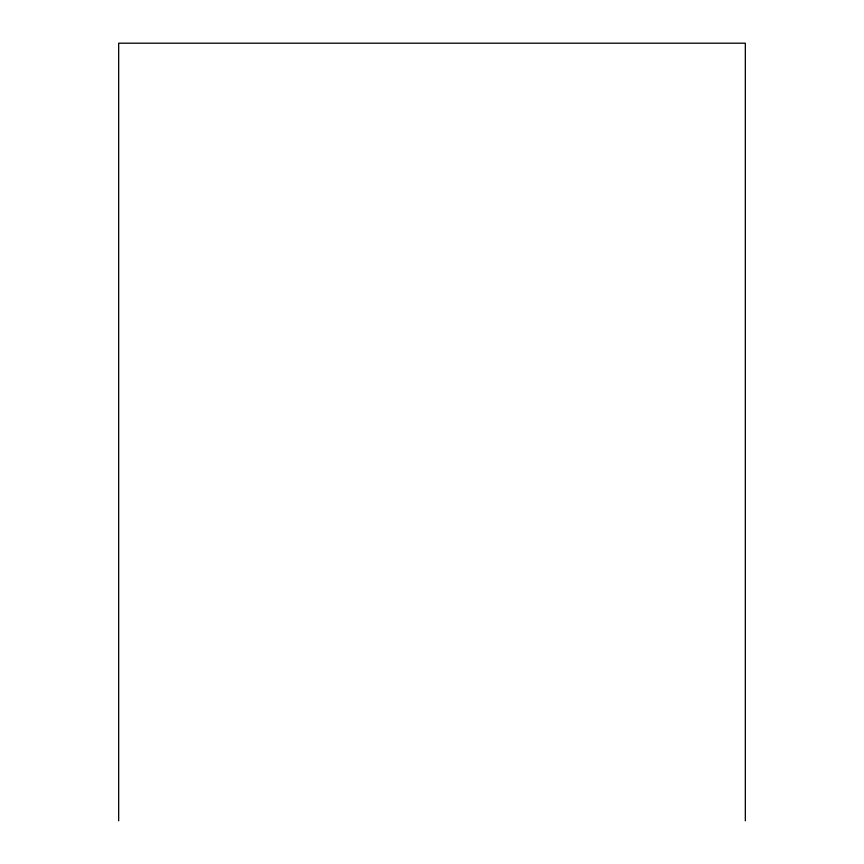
<?xml version="1.0" encoding="UTF-8"?>
<svg xmlns="http://www.w3.org/2000/svg" width="864" height="864" viewBox="0 0 864 864"><rect width="100%" height="100%" fill="white"/><g stroke="black" fill="none" stroke-linecap="round" stroke-linejoin="round"><path stroke-width="1.3" d="M745.33 820.8L745.33 43.2L118.67 43.2L118.67 820.8"/></g></svg>
